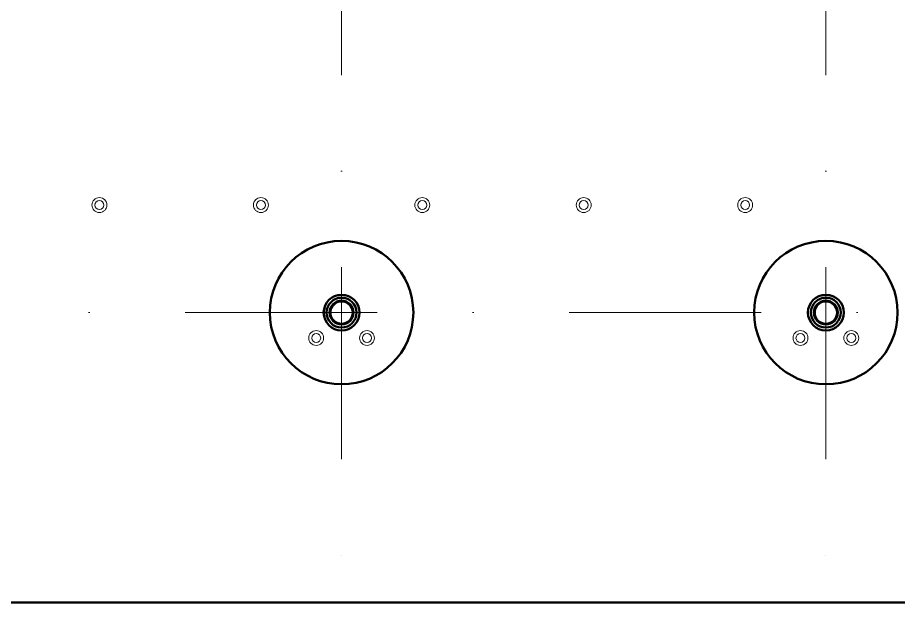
# Model space of a CAD drawing. Header units: inches. Extents: x -399 to 3145, y -842 to 1753.
# Drawn here: x 2051 to 2641, y -842 to -450 of the extents above; entities that cross this region are included whole.
import ezdxf

# ---------------------------------------------------------------- set-up
doc = ezdxf.new("R2010")
doc.units = ezdxf.units.IN
doc.header["$MEASUREMENT"] = 0
doc.linetypes.add('IMPORT-DGN Style 4 _2_', pattern=[256.963558, 128.401528, -64.200764, 0.160502, -64.200764])
for name, color, linetype, lineweight in [('Level 10', 7, 'Continuous', 9), ('Level 28', 7, 'Continuous', 9), ('Level 56', 7, 'Continuous', 9)]:
    doc.layers.add(name, color=color, linetype=linetype, lineweight=lineweight)

msp = doc.modelspace()

# ---------------------------------------------------------------- linework, layer by layer
at = {"layer": 'Level 10', "color": 40, "linetype": 'IMPORT-DGN Style 4 _2_'}
for p, q in [((2268.07, 1695), (2268.07, -842)), ((2592.07, 1695), (2592.07, -842)), ((3062.67, -648), (815.25, -648))]:
    msp.add_line(p, q, dxfattribs=at)
at = {"layer": 'Level 28', "color": 3, "lineweight": 50, "flags": 128}
msp.add_lwpolyline([(952.07, -756), (992.07, -756), (992.07, -286.5), (952.07, -286.5), (952.07, -756), (952.07, -842), (2808.07, -842), (2808.07, 196)], dxfattribs=at)
at = {"layer": 'Level 28', "color": 3, "lineweight": 50}
for centre, radius in [((2268.07, -648), 48), ((2592.07, -648), 48), ((2268.07, -648), 12), ((2592.07, -648), 12), ((2268.07, -648), 10), ((2268.07, -648), 8), ((2268.07, -648), 7.5), ((2592.07, -648), 10), ((2592.07, -648), 8), ((2592.07, -648), 7.5)]:
    msp.add_circle(centre, radius, dxfattribs=at)
at = {"layer": 'Level 56', "color": 4, "lineweight": 13}
for centre, radius in [((2106.07, -576), 5), ((2214.07, -576), 5), ((2322.07, -576), 5), ((2430.07, -576), 5), ((2538.07, -576), 5), ((2106.07, -576), 3), ((2214.07, -576), 3), ((2322.07, -576), 3), ((2430.07, -576), 3), ((2538.07, -576), 3), ((2251.07, -665), 5), ((2251.07, -665), 3), ((2285.07, -665), 5), ((2285.07, -665), 3), ((2575.07, -665), 5), ((2575.07, -665), 3), ((2609.07, -665), 5), ((2609.07, -665), 3)]:
    msp.add_circle(centre, radius, dxfattribs=at)

doc.saveas('drawing.dxf')
